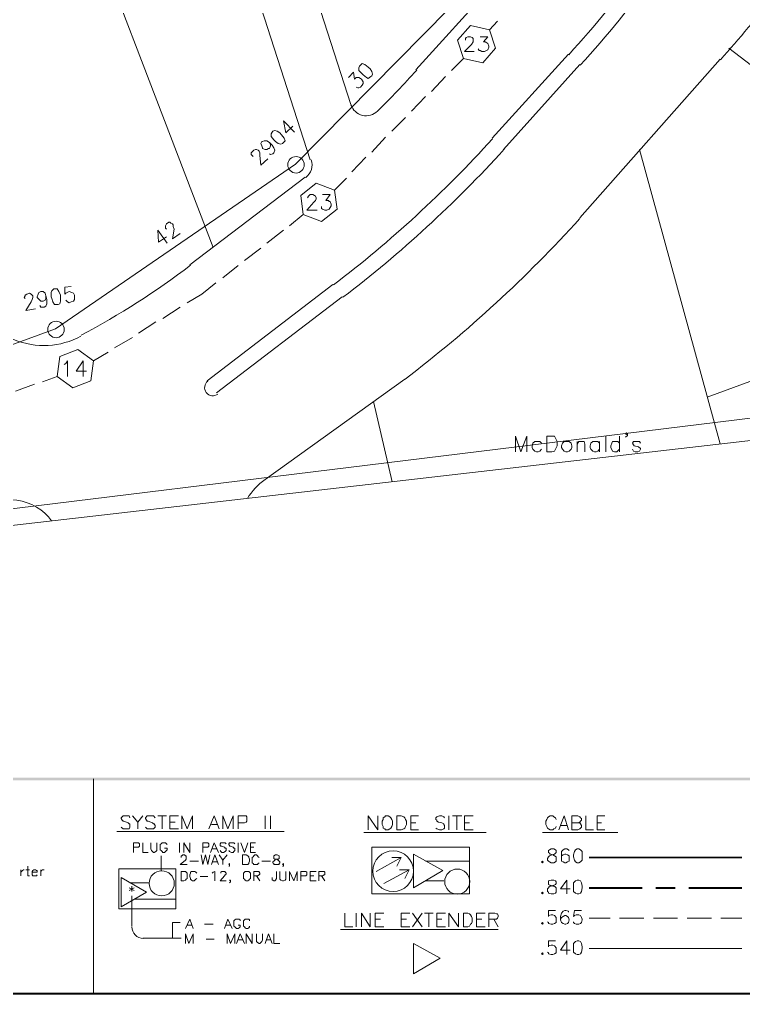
# Model space of a CAD drawing. Header units: millimetres. Extents: x 3.6 to 37.8, y 0.6 to 28.7.
# Drawn here: x 15.583 to 19.067, y 0.595 to 5.285 of the extents above; entities that cross this region are included whole.
import ezdxf

# ---------------------------------------------------------------- set-up
doc = ezdxf.new("R2010")
doc.units = ezdxf.units.MM
for name, color, linetype in [('PDF_Batangas$Geomap$BOUNDARY-NODE', 3, 'Continuous'), ('PDF_Batangas$Geomap$Passives-TapOffs', 7, 'Continuous'), ('PDF_Batangas$Geomap$POLE', 7, 'Continuous'), ('PDF_Batangas$Geomap$STRAND', 7, 'Continuous'), ('PDF_FRAME-TB', 7, 'Continuous')]:
    doc.layers.add(name, color=color, linetype=linetype)
for name, color, linetype, true_color in [('PDF_Batangas$Geomap$Cable-565', 23, 'Continuous', 0xdd8a6e), ('PDF_Batangas$Geomap$LOTS', 254, 'Continuous', 0xdcdcdc), ('PDF_Batangas$Geomap$ROAD', 8, 'Continuous', 0x808080), ('PDF_Batangas$Geomap$SDU', 157, 'Continuous', 0x396472)]:
    doc.layers.add(name, color=color, linetype=linetype, true_color=true_color)

msp = doc.modelspace()

# ---------------------------------------------------------------- linework, layer by layer
at = {"layer": 'PDF_Batangas$Geomap$BOUNDARY-NODE', "lineweight": 0}
msp.add_lwpolyline([(14.6911, 2.5712), (14.7015, 2.6608), (14.8641, 2.8485), (20.7207, 3.5657), (22.8306, 6.0884), (29.5398, 7.625)], dxfattribs=at)
at = {"layer": 'PDF_Batangas$Geomap$Cable-565', "lineweight": 13}
for points in [[(17.8456, 5.2357), (17.8831, 5.2774)], [(17.6621, 5.0397), (17.7205, 5.0981)], [(17.5662, 4.9396), (17.6329, 5.0105)], [(17.4703, 4.8437), (17.537, 4.9146)], [(17.3744, 4.7478), (17.4411, 4.8145)], [(17.2785, 4.6477), (17.3452, 4.7186)], [(17.1826, 4.5518), (17.2493, 4.6227)], [(17.0992, 4.4643), (17.1575, 4.5227)], [(16.8823, 4.2933), (16.949, 4.3475)], [(16.7739, 4.2099), (16.8531, 4.2725)], [(16.6655, 4.1265), (16.7447, 4.1849)], [(16.5612, 4.0431), (16.6363, 4.1015)], [(16.5279, 4.0181), (16.4612, 3.9639), (16.3903, 3.9222)], [(16.2735, 3.8471), (16.3569, 3.9013)], [(16.1568, 3.7763), (16.2402, 3.8305)], [(16.04, 3.7054), (16.1276, 3.7554)], [(15.9399, 3.6428), (16.0108, 3.6845)], [(15.6939, 3.5427), (15.7648, 3.5678)], [(15.5647, 3.4969), (15.6564, 3.5302)]]:
    msp.add_lwpolyline(points, dxfattribs=at)
at = {"layer": 'PDF_Batangas$Geomap$LOTS', "lineweight": 0}
for points in [[(16.5154, 4.1891), (15.7315, 6.2365), (16.3903, 6.4491)], [(20.4475, 4.039), (18.9964, 5.1481)], [(18.9544, 3.2432), (18.5669, 4.6603)], [(21.6313, 4.4737), (18.8922, 3.4677)], [(17.3767, 3.0617), (17.2868, 3.4468)]]:
    msp.add_lwpolyline(points, dxfattribs=at)
at = {"layer": 'PDF_Batangas$Geomap$Passives-TapOffs', "lineweight": 9}
for points in [[(17.8122, 5.0772), (17.7205, 5.0981), (17.6913, 5.1857), (17.7538, 5.2565), (17.8456, 5.2357), (17.8747, 5.1481)], [(17.0366, 4.3142), (16.949, 4.3475), (16.9365, 4.4393), (17.0116, 4.4976), (17.0992, 4.4643), (17.1117, 4.3725)], [(15.8399, 3.5136), (15.7648, 3.5678), (15.7773, 3.6637), (15.8649, 3.697), (15.9399, 3.6428), (15.9274, 3.5469)]]:
    msp.add_lwpolyline(points, close=True, dxfattribs=at)
for points in [[(17.7288, 5.1857), (17.7288, 5.194), (17.733, 5.1982), (17.7413, 5.2023), (17.7538, 5.2023), (17.7622, 5.1982), (17.7663, 5.194), (17.7663, 5.1773), (17.758, 5.1648), (17.7246, 5.1314), (17.7705, 5.1314)], [(17.7997, 5.2023), (17.8372, 5.2023), (17.8164, 5.1773), (17.8247, 5.1773), (17.833, 5.1731), (17.8372, 5.169), (17.8414, 5.1565), (17.8414, 5.1523), (17.8372, 5.1398), (17.8205, 5.1314), (17.808, 5.1314), (17.7997, 5.1356), (17.7955, 5.1356), (17.7913, 5.144)], [(16.9699, 4.4267), (16.9741, 4.4351), (16.9824, 4.4434), (16.9949, 4.4434), (17.0032, 4.4393), (17.0074, 4.4351), (17.0116, 4.4267), (17.0116, 4.4226), (17.0074, 4.4142), (16.9991, 4.4059), (16.9657, 4.3684), (17.0158, 4.3684)], [(17.0408, 4.4434), (17.0783, 4.4434), (17.0575, 4.4142), (17.07, 4.4142), (17.0741, 4.4101), (17.0783, 4.4101), (17.0825, 4.3976), (17.0825, 4.3892), (17.0741, 4.3725), (17.0616, 4.3684), (17.0533, 4.3684), (17.0408, 4.3725), (17.0366, 4.3767), (17.0366, 4.385)], [(15.7982, 3.6261), (15.8065, 3.6303), (15.8148, 3.6428), (15.8148, 3.5678)], [(15.9066, 3.5928), (15.8565, 3.5928), (15.8899, 3.6428), (15.8899, 3.5678)]]:
    msp.add_lwpolyline(points, dxfattribs=at)
at = {"layer": 'PDF_Batangas$Geomap$POLE', "lineweight": 0}
for points in [[(16.899, 4.7728), (16.8656, 4.7395), (16.8531, 4.7979), (16.9073, 4.7437)], [(16.7864, 4.6936), (16.7989, 4.6811), (16.8073, 4.6686), (16.8114, 4.6561), (16.8073, 4.6436), (16.8031, 4.6394), (16.7906, 4.6352), (16.7864, 4.6394)], [(16.7072, 4.6269), (16.6989, 4.6352), (16.6989, 4.6436), (16.7114, 4.6561), (16.7197, 4.6603), (16.7239, 4.6603), (16.7322, 4.6561), (16.7364, 4.6519), (16.7405, 4.6436), (16.7405, 4.6311), (16.7447, 4.5852), (16.7781, 4.6144)], [(15.8065, 3.9347), (15.8148, 3.9264), (15.8232, 3.9222), (15.8315, 3.9264), (15.844, 3.9305), (15.8482, 3.9389), (15.8482, 3.9597), (15.844, 3.9681), (15.8357, 3.9722), (15.8232, 3.9764), (15.8065, 3.9681), (15.8023, 3.9639), (15.8023, 3.9973), (15.8315, 4.0014)], [(15.6105, 3.943), (15.6064, 3.9472), (15.6105, 3.9556), (15.6105, 3.9597), (15.6189, 3.9639), (15.6314, 3.9681), (15.6397, 3.9639), (15.6481, 3.9556), (15.6481, 3.9472), (15.6439, 3.9389), (15.6397, 3.9264), (15.6147, 3.8847), (15.6606, 3.893)], [(15.7106, 3.9556), (15.7148, 3.9389), (15.7148, 3.918), (15.7106, 3.9055), (15.7023, 3.9013), (15.6856, 3.9013), (15.6814, 3.9097)]]:
    msp.add_lwpolyline(points, dxfattribs=at)
for points in [[(16.7989, 4.7437), (16.8031, 4.7478), (16.8114, 4.752), (16.8239, 4.7478), (16.8365, 4.7395), (16.8448, 4.7311), (16.8573, 4.7145), (16.8615, 4.702), (16.849, 4.6894), (16.8406, 4.6853), (16.8281, 4.6894), (16.8156, 4.6978), (16.8073, 4.7061), (16.7948, 4.7228), (16.7948, 4.7353)], [(16.7906, 4.6853), (16.7906, 4.6769), (16.7864, 4.6644), (16.7822, 4.6644), (16.7739, 4.6603), (16.7656, 4.6603), (16.7531, 4.6644), (16.7531, 4.6686), (16.7489, 4.6769), (16.7447, 4.6894), (16.7489, 4.6978), (16.7531, 4.6978), (16.7614, 4.702), (16.7739, 4.702), (16.7864, 4.6936)], [(15.7481, 3.9889), (15.7648, 3.9889), (15.7731, 3.9764), (15.7815, 3.9597), (15.7815, 3.9305), (15.7773, 3.918), (15.769, 3.9139), (15.7523, 3.9139), (15.744, 3.9264), (15.7398, 3.943), (15.7356, 3.9514), (15.7356, 3.9722), (15.7398, 3.9806)], [(15.7106, 3.943), (15.7064, 3.9347), (15.6981, 3.9305), (15.6856, 3.9305), (15.6689, 3.9472), (15.6689, 3.9514), (15.6731, 3.9639), (15.6772, 3.9722), (15.6856, 3.9764), (15.6981, 3.9764), (15.7064, 3.9681), (15.7106, 3.9556)]]:
    msp.add_lwpolyline(points, close=True, dxfattribs=at)
for centre in [(16.9142, 4.5863), (15.7591, 3.794)]:
    msp.add_circle(centre, 0.0396, dxfattribs=at)
at = {"layer": 'PDF_Batangas$Geomap$ROAD', "lineweight": 0}
for points in [[(17.1784, 4.8771), (15.9941, 8.5465)], [(15.7398, 8.4673), (16.9824, 4.6102)], [(17.8581, 5.4484), (17.4911, 5.0439)], [(17.8581, 4.7145), (18.225, 5.1189)], [(18.2792, 5.0689), (17.9123, 4.6603)], [(18.9547, 5.0939), (18.2792, 4.3308)], [(16.9574, 4.5268), (16.4028, 4.1057)], [(16.4862, 3.5469), (17.0908, 4.0098)], [(17.1367, 3.9514), (16.5321, 3.4885)]]:
    msp.add_lwpolyline(points, dxfattribs=at)
for points in [[(17.1786, 4.8754, 0.559769), (17.3063, 4.8443, 0.013112), (17.4948, 5.0416)], [(16.4899, 3.5461, 0.414213), (16.4824, 3.4906, 0.414213), (16.5379, 3.4831)], [(17.4369, 3.5553), (16.7656, 3.0716, 0.105262), (16.6799, 2.9815)]]:
    msp.add_lwpolyline(points, format="xyb", dxfattribs=at)
for centre, radius, start, end in [((11.8436, 11.3708), 9.4883, 318.55951, 323.51445), ((14.0077, 8.9398), 5.6939, 317.807, 323.5144), ((14.0077, 8.9398), 5.769, 317.80706, 323.5144), ((13.6408, 8.5353), 5.6939, 307.3425, 317.807), ((13.6408, 8.5353), 5.7689, 307.34251, 317.807), ((16.9142, 4.5863), 0.0771, 307.3425, 17.8473), ((13.6382, 8.532), 6.2626, 307.36125, 317.82629), ((14.1036, 7.1217), 3.7966, 297.8943, 307.3425), ((15.7007, 4.0984), 0.3815, 198.512, 297.8943), ((15.5381, 2.7265), 0.2481, 36.2478, 128.4357)]:
    msp.add_arc(centre, radius, start, end, dxfattribs=at)
at = {"layer": 'PDF_Batangas$Geomap$SDU', "lineweight": 0}
for points in [[(18.5044, 3.2884), (18.5002, 3.2926), (18.5044, 3.2967), (18.5086, 3.2926)], [(18.1208, 3.28), (18.1583, 3.28), (18.1708, 3.255), (18.1708, 3.2342), (18.1583, 3.2092), (18.1458, 3.205), (18.1208, 3.205)], [(18.2042, 3.255), (18.2292, 3.255), (18.2375, 3.2467), (18.2417, 3.2342), (18.2417, 3.2258), (18.2375, 3.2175), (18.2292, 3.2092), (18.2208, 3.205), (18.2125, 3.205), (18.2042, 3.2092), (18.1958, 3.2175), (18.1917, 3.2258), (18.1917, 3.2342), (18.1958, 3.2467)]]:
    msp.add_lwpolyline(points, close=True, dxfattribs=at)
for points in [[(18.5086, 3.2926), (18.5086, 3.2842), (18.5002, 3.2759)], [(17.9706, 3.205), (17.9706, 3.28), (17.9957, 3.205), (18.0249, 3.28), (18.0249, 3.205)], [(18.0957, 3.2175), (18.0874, 3.2092), (18.0791, 3.205), (18.0707, 3.205), (18.0624, 3.2092), (18.054, 3.2175), (18.0499, 3.2258), (18.0499, 3.2342), (18.054, 3.2467), (18.0624, 3.255), (18.0874, 3.255), (18.0957, 3.2467)], [(18.2667, 3.205), (18.2667, 3.255)], [(18.2667, 3.2425), (18.275, 3.255), (18.3001, 3.255), (18.3042, 3.2425), (18.3042, 3.205)], [(18.3751, 3.2175), (18.3668, 3.2092), (18.3584, 3.205), (18.3501, 3.205), (18.3418, 3.2092), (18.3334, 3.2175), (18.3293, 3.2258), (18.3293, 3.2342), (18.3334, 3.2467), (18.3418, 3.255), (18.3668, 3.255), (18.3751, 3.2467)], [(18.3751, 3.205), (18.3751, 3.255)], [(18.4043, 3.205), (18.4043, 3.28)], [(18.471, 3.2175), (18.4585, 3.205), (18.446, 3.205), (18.4377, 3.2092), (18.4293, 3.2258), (18.4293, 3.2342), (18.4335, 3.2467), (18.4377, 3.255), (18.4627, 3.255), (18.471, 3.2467)], [(18.471, 3.205), (18.471, 3.28)], [(18.5336, 3.2175), (18.5377, 3.2092), (18.5461, 3.205), (18.5586, 3.205), (18.5669, 3.2092), (18.5711, 3.2175), (18.5711, 3.2217), (18.5628, 3.23), (18.5419, 3.2342), (18.5377, 3.2383), (18.5336, 3.2467), (18.5377, 3.255), (18.5669, 3.255), (18.5711, 3.2467)]]:
    msp.add_lwpolyline(points, dxfattribs=at)
at = {"layer": 'PDF_Batangas$Geomap$STRAND', "color": 254, "lineweight": 0, "true_color": 0xdcdcdc}
msp.add_lwpolyline([(16.8323, 10.3604), (17.316, 8.7258), (17.5954, 7.7793), (18.1458, 5.9195), (17.6496, 5.3358), (16.9115, 4.5894), (15.7565, 3.7971), (13.8717, 3.1091), (13.4422, 2.5712)], dxfattribs=at)
at = {"layer": 'PDF_Batangas$Geomap$STRAND', "lineweight": 0}
msp.add_lwpolyline([(17.2201, 5.0606), (17.2326, 5.0731), (17.2451, 5.0689), (17.2618, 5.0564), (17.2701, 5.0481), (17.2785, 5.0355), (17.2826, 5.023), (17.2785, 5.0147), (17.2743, 5.0105), (17.2618, 5.0022), (17.2534, 5.0064), (17.2368, 5.0189), (17.2159, 5.0397), (17.2159, 5.0522)], close=True, dxfattribs=at)
for points in [[(17.1659, 5.0064), (17.1909, 5.0314), (17.1951, 4.998), (17.2034, 5.0064), (17.2159, 5.0064), (17.2242, 5.0022), (17.2284, 4.998), (17.2368, 4.9855), (17.2368, 4.9772), (17.2326, 4.9688), (17.2242, 4.9605), (17.2159, 4.9563), (17.2117, 4.9563), (17.2034, 4.9605)], [(16.2902, 4.2391), (16.2527, 4.2141), (16.2485, 4.2725), (16.2944, 4.2099)], [(16.2902, 4.2766), (16.286, 4.2808), (16.286, 4.2933), (16.2902, 4.3017), (16.3027, 4.31), (16.3069, 4.31), (16.3111, 4.3058), (16.3194, 4.3017), (16.3236, 4.2975), (16.3236, 4.2891), (16.3277, 4.2766), (16.3194, 4.2308), (16.3569, 4.2558)]]:
    msp.add_lwpolyline(points, dxfattribs=at)
at = {"layer": 'PDF_FRAME-TB', "lineweight": 0, "const_width": 0.00834}
msp.add_lwpolyline([(37.7648, 0.5988), (37.7648, 28.6993), (3.5681, 28.6993), (3.5681, 0.5988)], close=True, dxfattribs=at)
at = {"layer": 'PDF_FRAME-TB', "color": 254, "lineweight": 0, "true_color": 0xdcdcdc}
msp.add_lwpolyline([(32.0772, 12.0492), (27.6864, 10.7357), (25.7766, 14.3509), (23.6583, 11.1694), (22.9494, 11.6572), (26.8065, 17.2573), (30.8888, 23.166), (28.4202, 27.8737), (16.5279, 23.8748), (11.8327, 19.4465), (8.4176, 16.9779), (12.4748, 2.567), (14.7224, 2.5712), (14.8891, 2.7755), (20.7603, 3.451), (22.9161, 5.9821), (29.5419, 7.5333), (33.4199, 8.7675)], close=True, dxfattribs=at)
at = {"layer": 'PDF_FRAME-TB', "lineweight": 9}
msp.add_lwpolyline([(15.9399, 1.633), (15.9399, 0.5988)], dxfattribs=at)
at = {"layer": 'PDF_FRAME-TB', "color": 8, "lineweight": 0, "true_color": 0x808080}
for points in [[(16.1151, 1.4453), (16.1109, 1.4537), (16.1026, 1.4537), (16.0901, 1.4537), (16.0817, 1.4537), (16.0734, 1.4453), (16.0734, 1.4411), (16.0775, 1.4328), (16.0817, 1.4286), (16.0859, 1.4286), (16.1067, 1.4203), (16.1109, 1.4161), (16.1151, 1.4161), (16.1151, 1.4078), (16.1151, 1.3995), (16.1109, 1.3911), (16.1026, 1.3911), (16.0901, 1.3911), (16.0817, 1.3911), (16.0734, 1.3995)], [(16.1276, 1.4537), (16.1526, 1.4245), (16.1526, 1.3911)], [(16.1776, 1.4537), (16.1526, 1.4245)], [(16.236, 1.4453), (16.2277, 1.4537), (16.2193, 1.4537), (16.2068, 1.4537), (16.1985, 1.4537), (16.1901, 1.4453), (16.1901, 1.4411), (16.1943, 1.4328), (16.1985, 1.4286), (16.2026, 1.4286), (16.2235, 1.4203), (16.2277, 1.4161), (16.2318, 1.4161), (16.236, 1.4078), (16.236, 1.3995), (16.2277, 1.3911), (16.2193, 1.3911), (16.2068, 1.3911), (16.1985, 1.3911), (16.1901, 1.3995)], [(16.2485, 1.4537), (16.2902, 1.4537)], [(16.2694, 1.4537), (16.2694, 1.3911)], [(16.3486, 1.3911), (16.3069, 1.3911), (16.3069, 1.4537), (16.3486, 1.4537)], [(16.3069, 1.4245), (16.3319, 1.4245)], [(16.3653, 1.3911), (16.3653, 1.4537), (16.3903, 1.3911), (16.4153, 1.4537), (16.4153, 1.3911)], [(16.4945, 1.3911), (16.5195, 1.4537), (16.5446, 1.3911)], [(16.507, 1.412), (16.5362, 1.412)], [(16.5612, 1.3911), (16.5612, 1.4537), (16.5863, 1.3911), (16.6113, 1.4537), (16.6113, 1.3911)], [(16.6363, 1.3911), (16.6363, 1.4537), (16.6655, 1.4537), (16.6738, 1.4537), (16.678, 1.4495), (16.678, 1.4411), (16.678, 1.4328), (16.678, 1.4286), (16.6738, 1.4245), (16.6655, 1.4203), (16.6363, 1.4203)], [(16.7656, 1.4537), (16.7656, 1.3911)], [(16.7906, 1.4537), (16.7906, 1.3911)], [(17.2618, 1.3869), (17.2618, 1.4537), (17.3076, 1.3869), (17.3076, 1.4537)], [(17.5036, 1.3869), (17.4661, 1.3869), (17.4661, 1.4537), (17.5036, 1.4537)], [(17.4661, 1.4203), (17.4911, 1.4203)], [(17.6287, 1.4453), (17.6246, 1.4495), (17.6162, 1.4537), (17.6037, 1.4537), (17.5912, 1.4495), (17.587, 1.4453), (17.587, 1.437), (17.5912, 1.4328), (17.5912, 1.4286), (17.5995, 1.4245), (17.6162, 1.4203), (17.6246, 1.4161), (17.6246, 1.412), (17.6287, 1.4078), (17.6287, 1.3953), (17.6246, 1.3911), (17.6162, 1.3869), (17.6037, 1.3869), (17.5912, 1.3911), (17.587, 1.3953)], [(17.6496, 1.4537), (17.6496, 1.3869)], [(17.6663, 1.4537), (17.7121, 1.4537)], [(17.6871, 1.4537), (17.6871, 1.3869)], [(17.7663, 1.3869), (17.7246, 1.3869), (17.7246, 1.4537), (17.7663, 1.4537)], [(17.7246, 1.4203), (17.7496, 1.4203)], [(18.1666, 1.437), (18.1625, 1.4453), (18.1541, 1.4495), (18.15, 1.4537), (18.1374, 1.4537), (18.1291, 1.4495), (18.1249, 1.4453), (18.1208, 1.437), (18.1166, 1.4286), (18.1166, 1.412), (18.1208, 1.4036), (18.1249, 1.3953), (18.1291, 1.3911), (18.1374, 1.3869), (18.15, 1.3869), (18.1541, 1.3911), (18.1625, 1.3953), (18.1666, 1.4036)], [(18.1791, 1.3869), (18.2042, 1.4537), (18.225, 1.3869)], [(18.1875, 1.4078), (18.2167, 1.4078)], [(18.2709, 1.4203), (18.2792, 1.4203), (18.2834, 1.4161), (18.2876, 1.4078), (18.2876, 1.3995), (18.2834, 1.3953), (18.2792, 1.3911), (18.2709, 1.3869), (18.2417, 1.3869), (18.2417, 1.4537), (18.2709, 1.4537), (18.2792, 1.4495), (18.2834, 1.4453), (18.2876, 1.4411), (18.2876, 1.4328), (18.2834, 1.4286), (18.2792, 1.4245), (18.2709, 1.4203), (18.2417, 1.4203)], [(18.3084, 1.4537), (18.3084, 1.3869), (18.3459, 1.3869)], [(18.4001, 1.3869), (18.3626, 1.3869), (18.3626, 1.4537), (18.4001, 1.4537)], [(18.3626, 1.4203), (18.3835, 1.4203)], [(16.0525, 1.3786), (16.8573, 1.3786)], [(17.2409, 1.3744), (17.8289, 1.3744)], [(18.0999, 1.3744), (18.4627, 1.3744)], [(16.1318, 1.2785), (16.1318, 1.3244), (16.1526, 1.3244), (16.1568, 1.3244), (16.1609, 1.3202), (16.1609, 1.3161), (16.1609, 1.3119), (16.1609, 1.3077), (16.1568, 1.3035), (16.1526, 1.3035), (16.1318, 1.3035)], [(16.1776, 1.3244), (16.1776, 1.2785), (16.2026, 1.2785)], [(16.2152, 1.3244), (16.2152, 1.2952), (16.2193, 1.2869), (16.2235, 1.2827), (16.2277, 1.2785), (16.2318, 1.2785), (16.2402, 1.2827), (16.2443, 1.2869), (16.2443, 1.2952), (16.2443, 1.3244)], [(16.2944, 1.3161), (16.2902, 1.3202), (16.286, 1.3244), (16.2819, 1.3244), (16.2735, 1.3244), (16.2694, 1.3244), (16.2652, 1.3202), (16.261, 1.3161), (16.261, 1.3077), (16.261, 1.2994), (16.261, 1.291), (16.2652, 1.2869), (16.2694, 1.2827), (16.2735, 1.2785), (16.2819, 1.2785), (16.286, 1.2827), (16.2902, 1.2869), (16.2944, 1.291), (16.2944, 1.2994), (16.2819, 1.2994)], [(16.3528, 1.3244), (16.3528, 1.2785)], [(16.3736, 1.2785), (16.3736, 1.3244), (16.4028, 1.2785), (16.4028, 1.3244)], [(16.4653, 1.2785), (16.4653, 1.3244), (16.4862, 1.3244), (16.4904, 1.3244), (16.4945, 1.3202), (16.4945, 1.3161), (16.4945, 1.3119), (16.4945, 1.3077), (16.4904, 1.3035), (16.4862, 1.3035), (16.4653, 1.3035)], [(16.5029, 1.2785), (16.5195, 1.3244), (16.5404, 1.2785)], [(16.5779, 1.3202), (16.5738, 1.3244), (16.5654, 1.3244), (16.5571, 1.3244), (16.5529, 1.3244), (16.5487, 1.3202), (16.5487, 1.3161), (16.5487, 1.3119), (16.5529, 1.3077), (16.5571, 1.3077), (16.5696, 1.3035), (16.5738, 1.2994), (16.5779, 1.2994), (16.5779, 1.2952), (16.5779, 1.2869), (16.5738, 1.2827), (16.5654, 1.2785), (16.5571, 1.2785), (16.5529, 1.2827), (16.5487, 1.2869)], [(16.6196, 1.3202), (16.6155, 1.3244), (16.6113, 1.3244), (16.6029, 1.3244), (16.5946, 1.3244), (16.5904, 1.3202), (16.5904, 1.3161), (16.5946, 1.3119), (16.5946, 1.3077), (16.5988, 1.3077), (16.6113, 1.3035), (16.6155, 1.2994), (16.6196, 1.2994), (16.6196, 1.2952), (16.6196, 1.2869), (16.6155, 1.2827), (16.6113, 1.2785), (16.6029, 1.2785), (16.5946, 1.2827), (16.5904, 1.2869)], [(16.6363, 1.3244), (16.6363, 1.2785)], [(16.6488, 1.3244), (16.6655, 1.2785), (16.6822, 1.3244)], [(16.7197, 1.2785), (16.6947, 1.2785), (16.6947, 1.3244), (16.7197, 1.3244)], [(16.5112, 1.2952), (16.5321, 1.2952)], [(16.6947, 1.3035), (16.7114, 1.3035)], [(18.2292, 1.2869), (18.225, 1.291), (18.2167, 1.2952), (18.2083, 1.2952), (18.2, 1.291), (18.1917, 1.2827), (18.1917, 1.266), (18.1917, 1.2493), (18.1917, 1.2368), (18.2, 1.2327), (18.2083, 1.2285), (18.2125, 1.2285), (18.2208, 1.2327), (18.2292, 1.2368), (18.2292, 1.2493), (18.2292, 1.2618), (18.2208, 1.266), (18.2125, 1.2702), (18.2083, 1.2702), (18.2, 1.266), (18.1917, 1.2618), (18.1917, 1.2493)], [(16.2652, 1.191), (16.2652, 1.2618)], [(16.3611, 1.2535), (16.3611, 1.2618), (16.3653, 1.2618), (16.3694, 1.266), (16.3778, 1.266), (16.3819, 1.2618), (16.3861, 1.2618), (16.3861, 1.2535), (16.3861, 1.2493), (16.3861, 1.2452), (16.3819, 1.241), (16.3569, 1.2201), (16.3903, 1.2201)], [(16.4028, 1.2368), (16.4445, 1.2368)], [(16.457, 1.266), (16.4653, 1.2201), (16.4779, 1.266), (16.4904, 1.2201), (16.4987, 1.266)], [(16.507, 1.2201), (16.5237, 1.266), (16.5404, 1.2201)], [(16.5112, 1.2327), (16.5362, 1.2327)], [(16.5446, 1.266), (16.5612, 1.241), (16.5612, 1.2201)], [(16.5821, 1.266), (16.5612, 1.241)], [(16.5946, 1.2201), (16.5904, 1.2201), (16.5946, 1.2243), (16.5946, 1.2201), (16.5946, 1.216), (16.5946, 1.2118), (16.5904, 1.2118)], [(16.7364, 1.2535), (16.7322, 1.2577), (16.728, 1.2618), (16.7239, 1.266), (16.7155, 1.266), (16.7114, 1.2618), (16.7072, 1.2577), (16.703, 1.2535), (16.703, 1.2452), (16.703, 1.2368), (16.703, 1.2285), (16.7072, 1.2243), (16.7114, 1.2201), (16.7155, 1.2201), (16.7239, 1.2201), (16.728, 1.2201), (16.7322, 1.2243), (16.7364, 1.2285)], [(16.7489, 1.2368), (16.7906, 1.2368)], [(16.8531, 1.2201), (16.849, 1.2201), (16.8531, 1.2243), (16.8531, 1.2201), (16.8531, 1.216), (16.8531, 1.2118), (16.849, 1.2118)], [(17.2993, 1.1868), (17.4202, 1.2535), (17.3744, 1.2535)], [(17.4202, 1.2535), (17.3994, 1.2118)], [(17.537, 1.2368), (17.7496, 1.2368)], [(15.5897, 1.1951), (15.5897, 1.1659)], [(15.5897, 1.1826), (15.5938, 1.1868), (15.598, 1.191), (15.6022, 1.1951), (15.6064, 1.1951)], [(15.6147, 1.1951), (15.6314, 1.1951)], [(15.623, 1.2118), (15.623, 1.1743), (15.623, 1.1659), (15.6272, 1.1659), (15.6314, 1.1659)], [(15.6439, 1.1826), (15.6689, 1.1826), (15.6689, 1.1868), (15.6689, 1.191), (15.6647, 1.191), (15.6606, 1.1951), (15.6522, 1.1951), (15.6481, 1.191), (15.6439, 1.1868), (15.6439, 1.1826), (15.6439, 1.1785), (15.6439, 1.1701), (15.6481, 1.1659), (15.6522, 1.1659), (15.6606, 1.1659), (15.6647, 1.1659), (15.6689, 1.1701)], [(15.6856, 1.1951), (15.6856, 1.1659)], [(15.6856, 1.1826), (15.6856, 1.1868), (15.6898, 1.191), (15.6939, 1.1951), (15.7023, 1.1951)], [(16.4362, 1.1785), (16.432, 1.1826), (16.4278, 1.1868), (16.4236, 1.1868), (16.4153, 1.1868), (16.4111, 1.1868), (16.407, 1.1826), (16.407, 1.1785), (16.4028, 1.1701), (16.4028, 1.1618), (16.407, 1.1534), (16.407, 1.1493), (16.4111, 1.1451), (16.4153, 1.1409), (16.4236, 1.1409), (16.4278, 1.1451), (16.432, 1.1493), (16.4362, 1.1534)], [(16.5112, 1.1785), (16.5154, 1.1826), (16.5237, 1.1868), (16.5237, 1.1409)], [(16.5529, 1.1785), (16.5529, 1.1826), (16.5571, 1.1868), (16.5612, 1.1868), (16.5696, 1.1868), (16.5738, 1.1868), (16.5738, 1.1826), (16.5779, 1.1785), (16.5779, 1.1743), (16.5738, 1.1701), (16.5696, 1.1659), (16.5487, 1.1409), (16.5779, 1.1409)], [(16.7114, 1.1409), (16.7114, 1.1868), (16.728, 1.1868), (16.7364, 1.1868), (16.7364, 1.1826), (16.7405, 1.1785), (16.7405, 1.1743), (16.7364, 1.1701), (16.728, 1.1659), (16.7114, 1.1659)], [(16.8198, 1.1868), (16.8198, 1.1534), (16.8156, 1.1451), (16.8114, 1.1409), (16.8073, 1.1409), (16.8031, 1.1451), (16.7989, 1.1451), (16.7989, 1.1534), (16.7989, 1.1576)], [(16.8365, 1.1868), (16.8365, 1.1576), (16.8365, 1.1493), (16.8406, 1.1451), (16.849, 1.1409), (16.8531, 1.1409), (16.8615, 1.1451), (16.8656, 1.1493), (16.8656, 1.1576), (16.8656, 1.1868)], [(16.8823, 1.1409), (16.8823, 1.1868), (16.9032, 1.1409), (16.9199, 1.1868), (16.9199, 1.1409)], [(16.9365, 1.1409), (16.9365, 1.1868), (16.9574, 1.1868), (16.9616, 1.1868), (16.9657, 1.1826), (16.9657, 1.1785), (16.9657, 1.1743), (16.9657, 1.1701), (16.9616, 1.1659), (16.9574, 1.1659), (16.9365, 1.1659)], [(17.0116, 1.1409), (16.9824, 1.1409), (16.9824, 1.1868), (17.0116, 1.1868)], [(17.0241, 1.1409), (17.0241, 1.1868), (17.0408, 1.1868), (17.0491, 1.1868), (17.0533, 1.1826), (17.0533, 1.1785), (17.0533, 1.1743), (17.0533, 1.1701), (17.0491, 1.1701), (17.0408, 1.1659), (17.0241, 1.1659)], [(17.3368, 1.1284), (17.4578, 1.1951)], [(17.4119, 1.1951), (17.4578, 1.1951), (17.4369, 1.1534)], [(16.2068, 1.1326), (16.1151, 1.1326)], [(16.4528, 1.1618), (16.4904, 1.1618)], [(16.5988, 1.1451), (16.5988, 1.1409), (16.5946, 1.1451), (16.5988, 1.1451), (16.5988, 1.1409), (16.5988, 1.1368), (16.5946, 1.1326)], [(16.7239, 1.1659), (16.7405, 1.1409)], [(16.9824, 1.1659), (16.9991, 1.1659)], [(17.0366, 1.1659), (17.0533, 1.1409)], [(17.6246, 1.1409), (17.537, 1.1409)], [(18.2167, 1.0784), (18.2167, 1.1451), (18.1875, 1.1034), (18.2333, 1.1034)], [(16.1109, 1.1076), (16.1359, 1.0951)], [(16.1359, 1.1076), (16.1109, 1.0951)], [(16.1234, 1.1159), (16.1234, 1.0909)], [(16.1234, 0.9241), (16.1234, 1.07)], [(16.1359, 1.0534), (16.3361, 1.0534)], [(17.1492, 0.9866), (17.1492, 0.9199), (17.1867, 0.9199)], [(17.2034, 0.9866), (17.2034, 0.9199)], [(17.2284, 0.9199), (17.2284, 0.9866), (17.2701, 0.9199), (17.2701, 0.9866)], [(17.3368, 0.9199), (17.2951, 0.9199), (17.2951, 0.9866), (17.3368, 0.9866)], [(17.4619, 0.9199), (17.4202, 0.9199), (17.4202, 0.9866), (17.4619, 0.9866)], [(17.4744, 0.9866), (17.5203, 0.9199)], [(17.5203, 0.9866), (17.4744, 0.9199)], [(17.5328, 0.9866), (17.5745, 0.9866)], [(17.5537, 0.9866), (17.5537, 0.9199)], [(17.6329, 0.9199), (17.5912, 0.9199), (17.5912, 0.9866), (17.6329, 0.9866)], [(17.6496, 0.9199), (17.6496, 0.9866), (17.6954, 0.9199), (17.6954, 0.9866)], [(17.8247, 0.9199), (17.783, 0.9199), (17.783, 0.9866), (17.8247, 0.9866)], [(17.8414, 0.9199), (17.8414, 0.9866), (17.8706, 0.9866), (17.8789, 0.9825), (17.8831, 0.9825), (17.8873, 0.9741), (17.8873, 0.97), (17.8831, 0.9616), (17.8789, 0.9574), (17.8706, 0.9574), (17.8414, 0.9574)], [(18.1625, 0.9991), (18.1291, 0.9991), (18.1291, 0.97), (18.1291, 0.9741), (18.1416, 0.9783), (18.15, 0.9783), (18.1583, 0.9741), (18.1666, 0.9658), (18.1666, 0.9574), (18.1666, 0.9533), (18.1666, 0.9408), (18.1583, 0.9366), (18.15, 0.9324), (18.1416, 0.9324), (18.1291, 0.9366), (18.1291, 0.9408), (18.1249, 0.9449)], [(18.225, 0.9908), (18.225, 0.995), (18.2125, 0.9991), (18.2083, 0.9991), (18.2, 0.995), (18.1917, 0.9866), (18.1875, 0.97), (18.1875, 0.9533), (18.1917, 0.9408), (18.2, 0.9366), (18.2083, 0.9324), (18.2125, 0.9324), (18.2208, 0.9366), (18.225, 0.9408), (18.2292, 0.9533), (18.225, 0.9658), (18.2208, 0.97), (18.2125, 0.9741), (18.2083, 0.9741), (18.2, 0.97), (18.1917, 0.9658), (18.1875, 0.9533)], [(18.2876, 0.9991), (18.2542, 0.9991), (18.25, 0.97), (18.2542, 0.9741), (18.2625, 0.9783), (18.275, 0.9783), (18.2834, 0.9741), (18.2876, 0.9658), (18.2917, 0.9574), (18.2917, 0.9533), (18.2876, 0.9408), (18.2834, 0.9366), (18.275, 0.9324), (18.2625, 0.9324), (18.2542, 0.9366), (18.25, 0.9408), (18.25, 0.9449)], [(16.3569, 0.9408), (16.3194, 0.9408), (16.3194, 0.8657)], [(16.3819, 0.9116), (16.4028, 0.9574), (16.4195, 0.9116)], [(16.5696, 0.9116), (16.5863, 0.9574), (16.6071, 0.9116)], [(16.6446, 0.9491), (16.6446, 0.9533), (16.6405, 0.9574), (16.6363, 0.9574), (16.628, 0.9574), (16.6238, 0.9574), (16.6196, 0.9533), (16.6155, 0.9491), (16.6155, 0.9408), (16.6155, 0.9283), (16.6155, 0.9241), (16.6196, 0.9199), (16.6238, 0.9158), (16.628, 0.9116), (16.6363, 0.9116), (16.6405, 0.9158), (16.6446, 0.9199), (16.6446, 0.9241), (16.6446, 0.9283), (16.6363, 0.9283)], [(16.6905, 0.9491), (16.6905, 0.9533), (16.6863, 0.9574), (16.6822, 0.9574), (16.6738, 0.9574), (16.6697, 0.9574), (16.6655, 0.9533), (16.6613, 0.9491), (16.6613, 0.9408), (16.6613, 0.9283), (16.6613, 0.9241), (16.6655, 0.9199), (16.6697, 0.9158), (16.6738, 0.9116), (16.6822, 0.9116), (16.6863, 0.9158), (16.6905, 0.9199), (16.6905, 0.9241)], [(17.2951, 0.9574), (17.3202, 0.9574)], [(17.4202, 0.9574), (17.4453, 0.9574)], [(17.5912, 0.9574), (17.6162, 0.9574)], [(17.783, 0.9574), (17.808, 0.9574)], [(17.8664, 0.9574), (17.8873, 0.9199)], [(16.3903, 0.9283), (16.4111, 0.9283)], [(16.4737, 0.9324), (16.5154, 0.9324)], [(16.5779, 0.9283), (16.5988, 0.9283)], [(17.1283, 0.9074), (17.8873, 0.9074)], [(16.1776, 0.8657), (16.3611, 0.8657)], [(16.3819, 0.8407), (16.3819, 0.8866), (16.3986, 0.8407), (16.4195, 0.8866), (16.4195, 0.8407)], [(16.482, 0.8615), (16.5195, 0.8615)], [(16.5821, 0.8407), (16.5821, 0.8866), (16.5988, 0.8407), (16.6196, 0.8866), (16.6196, 0.8407)], [(16.628, 0.8407), (16.6446, 0.8866), (16.6655, 0.8407)], [(16.6363, 0.8574), (16.6572, 0.8574)], [(16.6738, 0.8407), (16.6738, 0.8866), (16.703, 0.8407), (16.703, 0.8866)], [(16.7239, 0.8866), (16.7239, 0.8574), (16.7239, 0.849), (16.728, 0.8449), (16.7364, 0.8407), (16.7405, 0.8407), (16.7447, 0.8449), (16.7489, 0.849), (16.7531, 0.8574), (16.7531, 0.8866)], [(16.7656, 0.8407), (16.7822, 0.8866), (16.7989, 0.8407)], [(16.7697, 0.8574), (16.7906, 0.8574)], [(16.8073, 0.8866), (16.8073, 0.8407), (16.8365, 0.8407)], [(18.1625, 0.8532), (18.1291, 0.8532), (18.1291, 0.824), (18.1291, 0.8282), (18.1416, 0.8324), (18.15, 0.8324), (18.1583, 0.8282), (18.1666, 0.8198), (18.1666, 0.8115), (18.1666, 0.8073), (18.1666, 0.7948), (18.1583, 0.7907), (18.15, 0.7865), (18.1416, 0.7865), (18.1291, 0.7907), (18.1291, 0.7948), (18.1249, 0.799)], [(18.2167, 0.7865), (18.2167, 0.8532), (18.1875, 0.8073), (18.2333, 0.8073)]]:
    msp.add_lwpolyline(points, dxfattribs=at)
for points in [[(17.3452, 1.4537), (17.341, 1.4495), (17.3327, 1.4453), (17.3327, 1.437), (17.3285, 1.4286), (17.3285, 1.412), (17.3327, 1.4036), (17.3327, 1.3953), (17.341, 1.3911), (17.3452, 1.3869), (17.3577, 1.3869), (17.366, 1.3911), (17.3702, 1.3953), (17.3744, 1.4036), (17.3785, 1.412), (17.3785, 1.4286), (17.3744, 1.437), (17.3702, 1.4453), (17.366, 1.4495), (17.3577, 1.4537)], [(17.3994, 1.3869), (17.3994, 1.4537), (17.4202, 1.4537), (17.4327, 1.4495), (17.4369, 1.4453), (17.4411, 1.437), (17.4453, 1.4286), (17.4453, 1.412), (17.4411, 1.4036), (17.4369, 1.3953), (17.4327, 1.3911), (17.4202, 1.3869)], [(17.7496, 1.0784), (17.2785, 1.0784), (17.2785, 1.3035), (17.7496, 1.3035)], [(17.4786, 1.2702), (17.4786, 1.1076), (17.6204, 1.191)], [(18.1416, 1.2952), (18.1333, 1.291), (18.1291, 1.2869), (18.1291, 1.2785), (18.1333, 1.2744), (18.1374, 1.2702), (18.15, 1.266), (18.1583, 1.2618), (18.1666, 1.2577), (18.1666, 1.2493), (18.1666, 1.241), (18.1666, 1.2368), (18.1625, 1.2327), (18.1541, 1.2285), (18.1416, 1.2285), (18.1333, 1.2327), (18.1291, 1.2368), (18.1249, 1.241), (18.1249, 1.2493), (18.1291, 1.2577), (18.1333, 1.2618), (18.1458, 1.266), (18.1583, 1.2702), (18.1625, 1.2744), (18.1666, 1.2785), (18.1666, 1.2869), (18.1625, 1.291), (18.1541, 1.2952)], [(18.2667, 1.2952), (18.2584, 1.291), (18.2542, 1.2827), (18.25, 1.266), (18.25, 1.2577), (18.2542, 1.241), (18.2584, 1.2327), (18.2667, 1.2285), (18.275, 1.2285), (18.2834, 1.2327), (18.2917, 1.241), (18.2917, 1.2577), (18.2917, 1.266), (18.2917, 1.2827), (18.2834, 1.291), (18.275, 1.2952)], [(16.6572, 1.2201), (16.6572, 1.266), (16.6738, 1.266), (16.6822, 1.2618), (16.6863, 1.2577), (16.6863, 1.2535), (16.6905, 1.2452), (16.6905, 1.2368), (16.6863, 1.2285), (16.6863, 1.2243), (16.6822, 1.2201), (16.6738, 1.2201)], [(16.8156, 1.266), (16.8073, 1.2618), (16.8073, 1.2577), (16.8073, 1.2535), (16.8073, 1.2493), (16.8114, 1.2452), (16.8198, 1.2452), (16.8281, 1.241), (16.8323, 1.2368), (16.8365, 1.2327), (16.8365, 1.2285), (16.8323, 1.2243), (16.8323, 1.2201), (16.8239, 1.2201), (16.8156, 1.2201), (16.8073, 1.2201), (16.8073, 1.2243), (16.8031, 1.2285), (16.8031, 1.2327), (16.8073, 1.2368), (16.8114, 1.241), (16.8156, 1.2452), (16.8281, 1.2452), (16.8323, 1.2493), (16.8323, 1.2535), (16.8323, 1.2577), (16.8323, 1.2618), (16.8239, 1.266)], [(18.0999, 1.2368), (18.0957, 1.2327), (18.0999, 1.2285), (18.1041, 1.2327)], [(16.3361, 1.0075), (16.0609, 1.0075), (16.0609, 1.1993), (16.3361, 1.1993)], [(16.3611, 1.1409), (16.3611, 1.1868), (16.3736, 1.1868), (16.3819, 1.1868), (16.3861, 1.1826), (16.3903, 1.1785), (16.3903, 1.1701), (16.3903, 1.1618), (16.3903, 1.1534), (16.3861, 1.1493), (16.3819, 1.1451), (16.3736, 1.1409)], [(16.6738, 1.1868), (16.6697, 1.1868), (16.6655, 1.1826), (16.6613, 1.1785), (16.6613, 1.1701), (16.6613, 1.1618), (16.6613, 1.1534), (16.6655, 1.1493), (16.6697, 1.1451), (16.6738, 1.1409), (16.6822, 1.1409), (16.6863, 1.1451), (16.6905, 1.1493), (16.6947, 1.1534), (16.6947, 1.1618), (16.6947, 1.1701), (16.6947, 1.1785), (16.6905, 1.1826), (16.6863, 1.1868), (16.6822, 1.1868)], [(16.0734, 1.0158), (16.0734, 1.1576), (16.1943, 1.0867)], [(18.1416, 1.1451), (18.1291, 1.1409), (18.1291, 1.1368), (18.1291, 1.1284), (18.1291, 1.1242), (18.1374, 1.1201), (18.15, 1.1159), (18.1583, 1.1159), (18.1666, 1.1076), (18.1666, 1.1034), (18.1666, 1.0909), (18.1666, 1.0867), (18.1625, 1.0825), (18.1541, 1.0784), (18.1416, 1.0784), (18.1291, 1.0825), (18.1291, 1.0867), (18.1249, 1.0909), (18.1249, 1.1034), (18.1291, 1.1076), (18.1333, 1.1159), (18.1416, 1.1159), (18.1541, 1.1201), (18.1625, 1.1242), (18.1666, 1.1284), (18.1666, 1.1368), (18.1625, 1.1409), (18.1541, 1.1451)], [(18.2667, 1.1451), (18.2584, 1.1409), (18.25, 1.1326), (18.25, 1.1159), (18.25, 1.1076), (18.25, 1.0909), (18.2584, 1.0825), (18.2667, 1.0784), (18.275, 1.0784), (18.2834, 1.0825), (18.2876, 1.0909), (18.2917, 1.1076), (18.2917, 1.1159), (18.2876, 1.1326), (18.2834, 1.1409), (18.275, 1.1451)], [(18.0999, 1.0867), (18.0957, 1.0825), (18.0999, 1.0784), (18.1041, 1.0825)], [(17.7205, 0.9199), (17.7205, 0.9866), (17.7413, 0.9866), (17.7496, 0.9825), (17.7538, 0.9783), (17.758, 0.97), (17.7622, 0.9616), (17.7622, 0.9449), (17.758, 0.9366), (17.7538, 0.9324), (17.7496, 0.9241), (17.7413, 0.9199)], [(18.0999, 0.9408), (18.0957, 0.9366), (18.0999, 0.9324), (18.1041, 0.9366)], [(18.2667, 0.8532), (18.2584, 0.849), (18.25, 0.8407), (18.25, 0.824), (18.25, 0.8157), (18.25, 0.799), (18.2584, 0.7907), (18.2667, 0.7865), (18.275, 0.7865), (18.2834, 0.7907), (18.2876, 0.799), (18.2917, 0.8157), (18.2917, 0.824), (18.2876, 0.8407), (18.2834, 0.849), (18.275, 0.8532)], [(17.6079, 0.7698), (17.4786, 0.8407), (17.4786, 0.6947)], [(18.0999, 0.7948), (18.0957, 0.7907), (18.0999, 0.7865), (18.1041, 0.7907)]]:
    msp.add_lwpolyline(points, close=True, dxfattribs=at)
for points in [[(17.4792, 1.1878, 1), (17.2833, 1.1878, 1)], [(16.2074, 1.1294, 1), (16.3283, 1.1294, 1)], [(17.7503, 1.1377, 1), (17.6294, 1.1377, 1)]]:
    msp.add_lwpolyline(points, format="xyb", close=True, dxfattribs=at)
at = {"layer": 'PDF_FRAME-TB', "color": 242, "lineweight": 35, "true_color": 0xdd0037}
msp.add_lwpolyline([(18.3251, 1.2535), (19.059, 1.2535)], dxfattribs=at)
at = {"layer": 'PDF_FRAME-TB', "color": 151, "lineweight": 40, "true_color": 0x7fbfff}
for points in [[(18.3251, 1.1076), (18.5794, 1.1076)], [(18.6462, 1.1076), (18.7379, 1.1076)], [(18.8046, 1.1076), (19.059, 1.1076)]]:
    msp.add_lwpolyline(points, dxfattribs=at)
at = {"layer": 'PDF_FRAME-TB', "color": 23, "lineweight": 13, "true_color": 0xdd8a6e}
for points in [[(18.3251, 0.9616), (18.4252, 0.9616)], [(18.471, 0.9616), (18.5878, 0.9616)], [(18.6337, 0.9616), (18.7504, 0.9616)], [(18.7963, 0.9616), (18.913, 0.9616)], [(18.9589, 0.9616), (19.059, 0.9616)]]:
    msp.add_lwpolyline(points, dxfattribs=at)
at = {"layer": 'PDF_FRAME-TB', "color": 172, "lineweight": 9, "true_color": 0x0000dd}
msp.add_lwpolyline([(18.3251, 0.8157), (19.059, 0.8157)], dxfattribs=at)
at = {"layer": 'PDF_FRAME-TB', "color": 8, "lineweight": 0, "true_color": 0x808080}
msp.add_arc((16.1803, 0.9209), 0.0563, 180, 270, dxfattribs=at)
at = {"layer": 'PDF_FRAME-TB', "transparency": 33554559}
for points in [[(3.5681, 1.6371), (3.5681, 1.6246), (37.7648, 1.6371)], [(3.5681, 1.6246), (37.7648, 1.6371), (37.7648, 1.6246)]]:
    msp.add_solid(points, dxfattribs=at)

doc.saveas('drawing.dxf')
